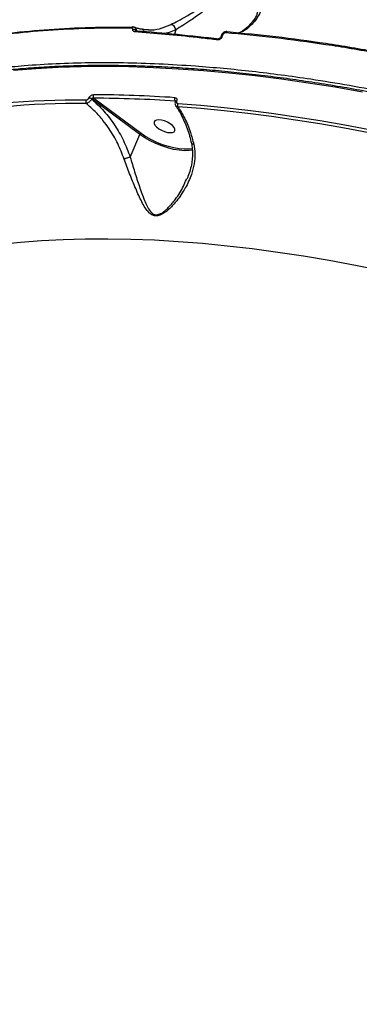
# Model space of a CAD drawing. Header units: millimetres. Extents: x -4688 to 6829, y -6350 to 4771.
# Drawn here: x 2478.8 to 2614, y 1362.9 to 1748.2 of the extents above; entities that cross this region are included whole.
import ezdxf

# ---------------------------------------------------------------- set-up
doc = ezdxf.new("R2010")
doc.units = ezdxf.units.MM
for name, color, linetype in [('DIKOM_ЗОНА', 80, 'Continuous'), ('DIKOM_ОБЪЕКТ', 7, 'Continuous'), ('DIKOM_РАЗМЕР_ЗОНА', 7, 'Continuous'), ('DIKOM_РАЗМЕР_ОБЪЕКТА', 7, 'Continuous')]:
    doc.layers.add(name, color=color, linetype=linetype)
doc.styles.add('style1', font='arial.ttf', dxfattribs={"width": 0.8})
doc.dimstyles.new('1-50', dxfattribs={"dimtxt": 300, "dimasz": 200, "dimexe": 100, "dimexo": 0, "dimgap": 100, "dimtad": 1, "dimtxsty": 'style1', "dimcen": 200, "dimclrd": 7, "dimclre": 7, "dimclrt": 7, "dimadec": 1, "dimazin": 2, "dimtfac": 1, "dimtmove": 0, "dimatfit": 2, "dimfxl": 0, "dimlwd": 25, "dimlwe": 18, "dimarcsym": 0})

# ---------------------------------------------------------------- blocks, each defined once
blk = doc.blocks.new('*D9')
at = {"layer": 'Defpoints', "color": 0, "transparency": 16777216}
for p in [(2285.35, 2926.08), (233.68, -3329.73), (5655.58, -3329.73)]:
    blk.add_point(p, dxfattribs=at)
at = {"layer": 'DIKOM_РАЗМЕР_ОБЪЕКТА', "color": 7, "lineweight": 18, "transparency": 16777216}
for p, q in [((2285.35, 2926.08), (5755.58, 2926.08)), ((233.68, -3329.73), (5755.58, -3329.73))]:
    blk.add_line(p, q, dxfattribs=at)
at = {"layer": 'DIKOM_РАЗМЕР_ОБЪЕКТА', "color": 7, "lineweight": 25, "transparency": 16777216}
blk.add_line((5655.58, 2726.08), (5655.58, -3129.73), dxfattribs=at)
at = {"layer": 'DIKOM_РАЗМЕР_ОБЪЕКТА', "color": 7, "transparency": 16777216}
for points in [[(5622.24, 2726.08), (5688.91, 2726.08), (5655.58, 2926.08)], [(5622.24, -3129.73), (5688.91, -3129.73), (5655.58, -3329.73)]]:
    blk.add_solid(points, dxfattribs=at)
at = {"layer": 'DIKOM_РАЗМЕР_ОБЪЕКТА', "color": 7, "transparency": 16777216, "insert": (5402.4, -130.27), "char_height": 300, "attachment_point": 5, "rotation": 90, "style": 'style1'}
blk.add_mtext('6250', dxfattribs=at)
blk = doc.blocks.new('*D10')
at = {"layer": 'Defpoints', "color": 0, "transparency": 16777216}
for p in [(2960.09, 4770.95), (741.18, -5330.34), (6729.08, -5330.34)]:
    blk.add_point(p, dxfattribs=at)
at = {"layer": 'DIKOM_РАЗМЕР_ЗОНА', "color": 7, "lineweight": 18, "transparency": 16777216}
for p, q in [((2960.09, 4770.95), (6829.08, 4770.95)), ((741.18, -5330.34), (6829.08, -5330.34))]:
    blk.add_line(p, q, dxfattribs=at)
at = {"layer": 'DIKOM_РАЗМЕР_ЗОНА', "color": 7, "lineweight": 25, "transparency": 16777216}
blk.add_line((6729.08, 4570.95), (6729.08, -5130.34), dxfattribs=at)
at = {"layer": 'DIKOM_РАЗМЕР_ЗОНА', "color": 7, "transparency": 16777216}
for points in [[(6695.74, 4570.95), (6762.41, 4570.95), (6729.08, 4770.95)], [(6695.74, -5130.34), (6762.41, -5130.34), (6729.08, -5330.34)]]:
    blk.add_solid(points, dxfattribs=at)
at = {"layer": 'DIKOM_РАЗМЕР_ЗОНА', "color": 7, "transparency": 16777216, "insert": (6475.9, -93.77), "char_height": 300, "attachment_point": 5, "rotation": 90, "style": 'style1'}
blk.add_mtext('10100', dxfattribs=at)
blk = doc.blocks.new('*D11')
at = {"layer": 'Defpoints', "color": 0, "transparency": 16777216}
for p in [(3703.08, 2652.76), (-3188.42, -47.63), (-3188.42, -4921.77)]:
    blk.add_point(p, dxfattribs=at)
at = {"layer": 'DIKOM_РАЗМЕР_ОБЪЕКТА', "color": 7, "lineweight": 18, "transparency": 16777216}
for p, q in [((3703.08, 2652.76), (3703.08, -5021.77)), ((-3188.42, -47.63), (-3188.42, -5021.77))]:
    blk.add_line(p, q, dxfattribs=at)
at = {"layer": 'DIKOM_РАЗМЕР_ОБЪЕКТА', "color": 7, "lineweight": 25, "transparency": 16777216}
blk.add_line((3503.08, -4921.77), (-2988.42, -4921.77), dxfattribs=at)
at = {"layer": 'DIKOM_РАЗМЕР_ОБЪЕКТА', "color": 7, "transparency": 16777216}
for points in [[(-2988.42, -4888.44), (-2988.42, -4955.11), (-3188.42, -4921.77)], [(3503.08, -4888.44), (3503.08, -4955.11), (3703.08, -4921.77)]]:
    blk.add_solid(points, dxfattribs=at)
at = {"layer": 'DIKOM_РАЗМЕР_ОБЪЕКТА', "color": 7, "transparency": 16777216, "insert": (4.08, -4668.6), "char_height": 300, "attachment_point": 5, "style": 'style1'}
blk.add_mtext('6900', dxfattribs=at)
blk = doc.blocks.new('*D12')
at = {"layer": 'Defpoints', "color": 0, "transparency": 16777216}
for p in [(4937.72, 2926.08), (-4688.42, -671.13), (4937.72, -6249.77)]:
    blk.add_point(p, dxfattribs=at)
at = {"layer": 'DIKOM_РАЗМЕР_ЗОНА', "color": 7, "lineweight": 18, "transparency": 16777216}
for p, q in [((4937.72, 2926.08), (4937.72, -6349.77)), ((-4688.42, -671.13), (-4688.42, -6349.77))]:
    blk.add_line(p, q, dxfattribs=at)
at = {"layer": 'DIKOM_РАЗМЕР_ЗОНА', "color": 7, "lineweight": 25, "transparency": 16777216}
blk.add_line((-4488.42, -6249.77), (4737.72, -6249.77), dxfattribs=at)
at = {"layer": 'DIKOM_РАЗМЕР_ЗОНА', "color": 7, "transparency": 16777216}
for points in [[(-4488.42, -6216.44), (-4488.42, -6283.11), (-4688.42, -6249.77)], [(4737.72, -6216.44), (4737.72, -6283.11), (4937.72, -6249.77)]]:
    blk.add_solid(points, dxfattribs=at)
at = {"layer": 'DIKOM_РАЗМЕР_ЗОНА', "color": 7, "transparency": 16777216, "insert": (124.65, -5996.6), "char_height": 300, "attachment_point": 5, "style": 'style1'}
blk.add_mtext('9650', dxfattribs=at)

msp = doc.modelspace()

# ---------------------------------------------------------------- linework, layer by layer
at = {"layer": 'DIKOM_ЗОНА', "color": 3, "lineweight": 15}
msp.add_lwpolyline([(2570.081, -2285.228, 0.3647019), (1741.185, -3270.482), (1741.185, -4330.338, -0.4142136), (741.185, -5330.338), (-888.842, -5330.338, -0.4142136), (-1888.842, -4330.338), (-1888.842, -2671.127, 0.4142136), (-2888.842, -1671.127), (-3688.422, -1671.127, -0.4142136), (-4688.422, -671.127), (-4688.422, 1138.873, -0.4142136), (-3688.422, 2138.873), (-3460.429, 2138.873, 0.2211165), (-2695.804, 2494.398, -0.0334984), (-2377.811, 2824.109, 0.1068234), (-2131.845, 3167.597, -0.2990107), (-1214.167, 3770.271), (731.296, 3770.271, 0.2141904), (1478.609, 4105.799, -0.933016), (4609.303, 1688.518, 0.1481275), (4441.226, 1133.627), (4441.226, -61.127, -0.3647019), (2570.081, -2285.228)], format="xyb", dxfattribs=at)
at = {"layer": 'DIKOM_ОБЪЕКТ', "color": 7, "linetype": 'Continuous', "lineweight": 15}
for p, q in [((2525.678, 1743.728), (2525.237, 1743.972)), ((2530.044, 1744.159), (2530.186, 1744.152)), ((2540.973, 1744.133), (2540.501, 1742.405)), ((2559.657, 1742.135), (2559.341, 1741.271)), ((2506.447, 1717.02), (2506.475, 1717.086)), ((2507.58, 1716.69), (2507.551, 1716.624)), ((2526.747, 1702.557), (2507.58, 1716.69)), ((2508.396, 1716.932), (2527.216, 1703.055)), ((2540.822, 1715.609), (2540.702, 1715.754)), ((2540.841, 1715.653), (2540.821, 1715.607)), ((2541.319, 1715.817), (2541.299, 1715.772)), ((2522.856, 1693.572), (2526.747, 1702.557)), ((2545.178, 1684.608), (2545.282, 1684.851))]:
    msp.add_line(p, q, dxfattribs=at)
at = {"layer": 'DIKOM_ОБЪЕКТ', "color": 7, "linetype": 'Continuous', "lineweight": 15, "flags": 128}
for points in [[(2523.894, 1745.22), (2523.929, 1745.219), (2524.024, 1745.198)], [(2525.207, 1743.809), (2525.271, 1743.797), (2525.374, 1743.755)], [(2560.781, 1742.915), (2560.837, 1743.038), (2560.903, 1743.147), (2560.976, 1743.238), (2561.055, 1743.309), (2561.137, 1743.359), (2561.222, 1743.386), (2561.306, 1743.389), (2561.388, 1743.369)], [(2557.576, 1740.114), (2557.644, 1740.247), (2557.722, 1740.361), (2557.808, 1740.454), (2557.899, 1740.522), (2557.994, 1740.564), (2558.09, 1740.579), (2558.137, 1740.576)], [(2615.162, 1719.362), (2604.339, 1721.254), (2593.622, 1722.953), (2583.022, 1724.457), (2572.547, 1725.766), (2562.205, 1726.879), (2552.006, 1727.793), (2541.958, 1728.51), (2532.069, 1729.028), (2522.348, 1729.346), (2512.804, 1729.464), (2503.443, 1729.383), (2494.274, 1729.102), (2485.305, 1728.622), (2476.543, 1727.942)], [(2541.769, 1714.883), (2550.923, 1714.144), (2560.196, 1713.244), (2569.584, 1712.182), (2579.079, 1710.96), (2588.674, 1709.579), (2598.364, 1708.038), (2608.142, 1706.34), (2618, 1704.486)], [(2617.881, 1703.165), (2608.045, 1705.016), (2598.289, 1706.71), (2588.62, 1708.247), (2579.045, 1709.626), (2569.572, 1710.845), (2560.205, 1711.904), (2550.951, 1712.803), (2541.818, 1713.539)], [(2539.698, 1706.07), (2538.8, 1706.769), (2537.715, 1707.389), (2536.533, 1707.879), (2535.347, 1708.198), (2534.256, 1708.322), (2533.346, 1708.24), (2532.692, 1707.959), (2532.347, 1707.502), (2532.339, 1706.905), (2532.668, 1706.218), (2533.307, 1705.495), (2534.206, 1704.795), (2535.291, 1704.175), (2536.473, 1703.686), (2537.659, 1703.366), (2538.75, 1703.242), (2539.66, 1703.324), (2540.313, 1703.605), (2540.659, 1704.062), (2540.667, 1704.659), (2540.338, 1705.347), (2539.698, 1706.07)], [(2547.671, 1696.306), (2546.333, 1696.112), (2544.43, 1696.06), (2542.337, 1696.225), (2540.103, 1696.604), (2537.781, 1697.188), (2535.425, 1697.963), (2533.09, 1698.912), (2530.831, 1700.011), (2528.7, 1701.236), (2526.747, 1702.557)], [(2527.216, 1703.055), (2529.11, 1701.774), (2531.176, 1700.586), (2533.367, 1699.52), (2535.631, 1698.6), (2537.916, 1697.849), (2540.167, 1697.282), (2542.333, 1696.915), (2544.362, 1696.754), (2546.208, 1696.805), (2547.525, 1696.997)], [(2622.903, 1648.357), (2612.4, 1650.482), (2601.989, 1652.416), (2591.679, 1654.158), (2581.48, 1655.705), (2571.401, 1657.057), (2561.453, 1658.211), (2551.643, 1659.168), (2541.982, 1659.925), (2532.478, 1660.483), (2523.14, 1660.841), (2513.977, 1660.998), (2504.997, 1660.954), (2496.208, 1660.71), (2487.62, 1660.266), (2479.239, 1659.621), (2471.074, 1658.777)]]:
    msp.add_lwpolyline(points, dxfattribs=at)
at = {"layer": 'DIKOM_ОБЪЕКТ', "color": 7, "linetype": 'Continuous', "lineweight": 15}
for centre, radius, start, end in [((2538.728, 1743.976), 2.251, 4.01389, 82.40546), ((2572.731, 1746.528), 1.48, 89.87998, 138.42968), ((2523.958, 1744.609), 0.615, 95.96378, 166.93543), ((2524.381, 1742.842), 1.418, 52.84811, 110.48986), ((2525.207, 1743.176), 0.633, 90.00464, 164.58014), ((2527.104, 1742.841), 1.475, 26.68446, 78.66521), ((2559.542, 1741.67), 0.48, 76.10183, 143.48034), ((2559.226, 1740.807), 0.478, 76.09926, 144.05599), ((2503.344, 1368.87), 347.346, 89.6771, 100.60482), ((2506.592, 1715.655), 1.404, 156.71136, 214.28765), ((2506.346, 1714.999), 2.024, 53.45882, 87.15515), ((2506.375, 1715.064), 2.024, 53.45882, 87.15515), ((2509.5, 1717.765), 1.383, 156.26132, 217.05474), ((2506.475, 1225.464), 492.862, 86.02779, 89.79556), ((2506.642, 1225.247), 491.688, 86.02779, 89.79556), ((2541.971, 1716.528), 1.486, 155.64002, 211.3853), ((2541.185, 1715.328), 0.459, 75.50774, 142.35311), ((2541.204, 1715.376), 0.456, 75.39002, 142.98954), ((2503.478, 1368.29), 346.579, 89.6771, 100.60482), ((2543.171, 1714.262), 1.534, 156.10197, 208.08944), ((2527.61, 1702.215), 0.928, 115.09177, 158.33889)]:
    msp.add_arc(centre, radius, start, end, dxfattribs=at)
for points, knots in [([(2422.177, 1731.331), (2422.437, 1731.609), (2424.775, 1734.11), (2429.994, 1738.424), (2437.879, 1744.223), (2446.164, 1749.209), (2454.582, 1753.512), (2463.007, 1757.195), (2471.994, 1760.536), (2481.528, 1763.518), (2491.623, 1766.136), (2502.247, 1768.37), (2513.4, 1770.208), (2524.404, 1771.559), (2535.155, 1772.488), (2545.569, 1773.063), (2556.282, 1773.335), (2566.794, 1773.302), (2577.032, 1773.008), (2586.965, 1772.496), (2597.082, 1771.749), (2610.141, 1770.503), (2626.339, 1768.483), (2645.854, 1765.339), (2665.83, 1761.419), (2686.176, 1756.735), (2704.763, 1751.841), (2721.461, 1746.983), (2736.193, 1742.366), (2751.024, 1737.388), (2765.916, 1732.058), (2780.877, 1726.371), (2795.848, 1720.347), (2810.814, 1713.989), (2824.96, 1707.658), (2838.273, 1701.42), (2850.757, 1695.324), (2863.132, 1689.033), (2874.839, 1682.842), (2885.862, 1676.799), (2896.231, 1670.924), (2906.468, 1664.924), (2919.3, 1657.177), (2928.472, 1651.29), (2934.375, 1647.501)], [0, 0, 0, 0, 0.00365, 0.0328019, 0.0620439, 0.0913589, 0.1156482, 0.1400516, 0.1644977, 0.189166, 0.213879, 0.2388182, 0.2638039, 0.2889112, 0.3099625, 0.3310138, 0.3521805, 0.3733471, 0.3916959, 0.4100446, 0.4284708, 0.4468971, 0.4801902, 0.513728, 0.5473846, 0.5811914, 0.6151191, 0.6390115, 0.6630164, 0.6870637, 0.7113279, 0.7356354, 0.7601623, 0.7847334, 0.8094207, 0.8304097, 0.8513987, 0.8724971, 0.8935955, 0.9118753, 0.9301551, 0.9485063, 0.9668575, 1, 1, 1, 1]), ([(2539.025, 1746.207), (2539.952, 1746.67), (2541.836, 1747.609), (2545.551, 1749.664), (2549.971, 1752.326), (2555.034, 1755.624), (2559.39, 1758.586), (2562.991, 1760.946), (2565.634, 1762.529), (2568.042, 1763.656), (2570.132, 1764.144), (2571.913, 1763.867), (2573.186, 1762.882), (2574.06, 1761.56), (2574.9, 1759.478), (2575.366, 1756.574), (2575.15, 1753.295), (2574.335, 1750.367), (2573.271, 1748.8), (2572.734, 1748.009)], [0, 0, 0, 0, 0.0629204, 0.1277925, 0.2147695, 0.3041676, 0.3947516, 0.4411796, 0.4882058, 0.5268344, 0.5575653, 0.5885343, 0.6242813, 0.6582003, 0.6928744, 0.7739223, 0.8569696, 0.9277876, 1, 1, 1, 1]), ([(2573.413, 1751.315), (2573.614, 1751.994), (2574.109, 1753.666), (2574.199, 1756.619), (2573.898, 1759.306), (2573.236, 1761.251), (2572.546, 1762.463), (2571.55, 1763.317), (2570.539, 1763.519), (2569.512, 1763.471), (2568.138, 1763.081), (2566.205, 1762.033), (2563.518, 1760.231), (2560.246, 1757.731), (2556.074, 1754.485), (2551.579, 1751.091), (2547.354, 1748.125), (2543.735, 1745.774), (2541.901, 1744.685), (2540.973, 1744.133)], [0, 0, 0, 0, 0.0572343, 0.1408208, 0.2257431, 0.2600757, 0.2949639, 0.3307258, 0.3555899, 0.3619401, 0.393162, 0.4330538, 0.4746174, 0.5567517, 0.640273, 0.7444154, 0.8508409, 0.9245272, 1, 1, 1, 1]), ([(2573.46, 1751.138), (2573.32, 1750.668), (2573.007, 1749.619), (2572.384, 1748.43), (2571.811, 1747.751), (2571.618, 1747.523)], [0, 0, 0, 0, 0.3504583, 0.7813559, 1, 1, 1, 1]), ([(2530.186, 1744.152), (2530.557, 1744.125), (2532.319, 1743.999), (2535.305, 1744.641), (2537.861, 1745.717), (2539.025, 1746.207)], [0, 0, 0, 0, 0.1266457, 0.6022409, 1, 1, 1, 1]), ([(2571.609, 1747.527), (2571.324, 1747.179), (2570.58, 1746.272), (2569.409, 1745.117), (2568.12, 1744.046), (2566.971, 1743.295), (2566.311, 1743.021), (2566.015, 1742.899)], [0, 0, 0, 0, 0.1397464, 0.3650235, 0.5904721, 0.8162675, 1, 1, 1, 1]), ([(2572.734, 1748.009), (2572.255, 1747.446), (2570.815, 1745.754), (2568.577, 1743.796), (2566.92, 1743.171), (2566.158, 1742.884)], [0, 0, 0, 0, 0.2123957, 0.6381434, 1, 1, 1, 1]), ([(2523.359, 1744.748), (2517.705, 1744.749), (2506.38, 1744.75), (2490.143, 1743.917), (2474.418, 1742.52), (2464.536, 1741.025), (2459.588, 1740.277)], [0, 0, 0, 0, 0.2482766, 0.4972325, 0.7482654, 1, 1, 1, 1]), ([(2460.356, 1740.725), (2465.227, 1741.464), (2474.982, 1742.943), (2490.596, 1744.346), (2506.87, 1745.195), (2518.301, 1745.197), (2524.024, 1745.198)], [0, 0, 0, 0, 0.248276, 0.4972311, 0.7482642, 1, 1, 1, 1]), ([(2523.885, 1744.17), (2523.882, 1744.229), (2523.875, 1744.376), (2523.784, 1744.566), (2523.609, 1744.716), (2523.442, 1744.737), (2523.359, 1744.748)], [0, 0, 0, 0, 0.18358036, 0.46265161, 0.7309778, 1, 1, 1, 1]), ([(2524.597, 1743.344), (2524.475, 1743.369), (2524.231, 1743.417), (2523.989, 1743.662), (2523.89, 1743.934), (2523.886, 1744.118), (2523.885, 1744.17)], [0, 0, 0, 0, 0.2927471, 0.5849578, 0.8819794, 1, 1, 1, 1]), ([(2524.442, 1745.09), (2524.341, 1745.138), (2524.167, 1745.22), (2523.975, 1745.205), (2523.894, 1745.199)], [0, 0, 0, 0, 0.5800096, 1, 1, 1, 1]), ([(2524.446, 1745.1), (2524.475, 1745.095), (2524.675, 1745.054), (2524.95, 1744.783), (2525.178, 1744.385), (2525.221, 1744.083), (2525.237, 1743.972)], [0, 0, 0, 0, 0.0609162, 0.4230603, 0.7890238, 1, 1, 1, 1]), ([(2527.395, 1744.29), (2527.361, 1744.295), (2526.769, 1744.38), (2525.807, 1744.613), (2524.887, 1744.969), (2524.46, 1745.134)], [0, 0, 0, 0, 0.031201, 0.5508658, 1, 1, 1, 1]), ([(2557.576, 1740.114), (2557.03, 1740.176), (2554.3, 1740.488), (2547.32, 1741.255), (2536.777, 1742.322), (2528.659, 1743.003), (2524.597, 1743.344)], [0, 0, 0, 0, 0.0480628, 0.2403226, 0.6198798, 1, 1, 1, 1]), ([(2525.237, 1743.972), (2525.232, 1743.958), (2525.215, 1743.909), (2525.213, 1743.836), (2525.255, 1743.799), (2525.274, 1743.781)], [0, 0, 0, 0, 0.1762673, 0.6096455, 1, 1, 1, 1]), ([(2525.374, 1743.755), (2530.705, 1743.304), (2541.38, 1742.399), (2552.637, 1741.151), (2558.272, 1740.526)], [0, 0, 0, 0, 0.4993577, 1, 1, 1, 1]), ([(2530.167, 1744.137), (2530.127, 1744.134), (2529.307, 1744.078), (2528.379, 1744.148), (2527.507, 1744.335), (2527.393, 1744.359)], [0, 0, 0, 0, 0.0432734, 0.8746636, 1, 1, 1, 1]), ([(2540.973, 1744.133), (2540.117, 1743.736), (2538.845, 1743.145), (2537.556, 1742.814), (2537.134, 1742.705)], [0, 0, 0, 0, 0.6728986, 1, 1, 1, 1]), ([(2559.156, 1741.955), (2559.082, 1741.752), (2558.977, 1741.463), (2558.871, 1741.176), (2558.839, 1741.09)], [0, 0, 0, 0, 0.700021, 1, 1, 1, 1]), ([(2561.299, 1743.371), (2561.121, 1743.378), (2560.717, 1743.395), (2560.094, 1743.133), (2559.538, 1742.664), (2559.239, 1742.227), (2559.167, 1741.974), (2559.161, 1741.953)], [0, 0, 0, 0, 0.1975556, 0.4485787, 0.7077326, 0.9750522, 1, 1, 1, 1]), ([(2560.781, 1742.915), (2560.716, 1742.916), (2560.563, 1742.918), (2560.301, 1742.84), (2560.025, 1742.67), (2559.789, 1742.424), (2559.701, 1742.231), (2559.657, 1742.135)], [0, 0, 0, 0, 0.148787, 0.348725, 0.5573395, 0.7790753, 1, 1, 1, 1]), ([(2641.526, 1730.743), (2634.628, 1732.144), (2620.809, 1734.951), (2600.446, 1738.3), (2580.337, 1741.064), (2567.306, 1742.297), (2560.781, 1742.915)], [0, 0, 0, 0, 0.248104, 0.4969539, 0.7480901, 1, 1, 1, 1]), ([(2561.388, 1743.369), (2567.805, 1742.763), (2580.657, 1741.549), (2600.625, 1738.818), (2621.054, 1735.471), (2635.021, 1732.636), (2642.015, 1731.216)], [0, 0, 0, 0, 0.2481019, 0.4969506, 0.748088, 1, 1, 1, 1]), ([(2559.341, 1741.271), (2559.277, 1741.133), (2559.148, 1740.854), (2558.801, 1740.496), (2558.392, 1740.24), (2557.963, 1740.102), (2557.702, 1740.11), (2557.576, 1740.114)], [0, 0, 0, 0, 0.2064332, 0.4133689, 0.6142255, 0.8134787, 1, 1, 1, 1]), ([(2558.837, 1741.087), (2558.835, 1741.081), (2558.825, 1741.045), (2558.773, 1740.95), (2558.675, 1740.827), (2558.551, 1740.718), (2558.413, 1740.636), (2558.279, 1740.587), (2558.176, 1740.573), (2558.148, 1740.577), (2558.135, 1740.579)], [0, 0, 0, 0, 0.0305011, 0.1831954, 0.3137628, 0.4467655, 0.5811051, 0.7159503, 0.8757798, 1, 1, 1, 1]), ([(2365.906, 1688.306), (2365.943, 1688.345), (2367.852, 1690.35), (2371.714, 1693.566), (2377.403, 1697.984), (2382.968, 1701.748), (2388.886, 1705.31), (2395.78, 1708.984), (2403.775, 1712.687), (2413.006, 1716.321), (2423.258, 1719.723), (2434.598, 1722.819), (2446.656, 1725.436), (2458.868, 1727.501), (2470.121, 1728.936), (2481.644, 1730.017), (2493.424, 1730.754), (2506.597, 1731.143), (2520.231, 1731.119), (2534.295, 1730.678), (2547.59, 1729.884), (2559.963, 1728.849), (2571.333, 1727.674), (2582.884, 1726.256), (2595.748, 1724.436), (2609.974, 1722.124), (2625.603, 1719.224), (2642.17, 1715.775), (2659.664, 1711.721), (2677.425, 1707.167), (2694.681, 1702.345), (2710.001, 1697.734), (2725.204, 1692.871), (2740.286, 1687.769), (2756.61, 1681.907), (2772.974, 1675.686), (2789.334, 1669.119), (2805.684, 1662.203), (2821.986, 1654.949), (2838.209, 1647.364), (2854.959, 1639.145), (2872.13, 1630.284), (2889.663, 1620.751), (2906.869, 1610.899), (2923.73, 1600.732), (2940.034, 1590.38), (2955.742, 1579.872), (2969.272, 1570.371), (2977.456, 1564.305), (2980.789, 1561.835)], [0, 0, 0, 0, 0.0004422, 0.022746, 0.03966, 0.056574, 0.0735577, 0.0905414, 0.1124845, 0.1345298, 0.1566135, 0.1817028, 0.2068488, 0.2293872, 0.2519668, 0.2689744, 0.2909172, 0.3129623, 0.3350457, 0.3573274, 0.3796488, 0.3965538, 0.4134587, 0.4304333, 0.4474078, 0.4693509, 0.4913961, 0.5134797, 0.5385688, 0.5637147, 0.586253, 0.6088324, 0.62584, 0.647783, 0.6698282, 0.6919118, 0.7141937, 0.7365152, 0.7589722, 0.7816015, 0.8042725, 0.8297759, 0.8552792, 0.8809027, 0.9065866, 0.9323923, 0.9575184, 0.9827014, 1, 1, 1, 1]), ([(2861.488, 1634.364), (2859.705, 1635.277), (2854.535, 1637.923), (2845.904, 1642.221), (2835.575, 1647.217), (2825.166, 1652.095), (2814.687, 1656.854), (2804.145, 1661.489), (2793.548, 1665.998), (2782.905, 1670.376), (2772.223, 1674.62), (2761.511, 1678.728), (2750.775, 1682.695), (2740.026, 1686.52), (2729.27, 1690.199), (2718.515, 1693.73), (2707.77, 1697.109), (2697.043, 1700.334), (2686.341, 1703.403), (2675.674, 1706.314), (2665.048, 1709.064), (2654.472, 1711.652), (2643.954, 1714.074), (2633.501, 1716.33), (2623.122, 1718.418), (2612.824, 1720.336), (2602.615, 1722.083), (2592.502, 1723.657), (2582.494, 1725.057), (2572.598, 1726.282), (2562.82, 1727.331), (2553.169, 1728.204), (2543.652, 1728.899), (2534.275, 1729.417), (2525.046, 1729.756), (2515.972, 1729.916), (2507.059, 1729.898), (2498.315, 1729.7), (2489.745, 1729.324), (2481.356, 1728.769), (2473.155, 1728.036), (2465.147, 1727.126), (2457.339, 1726.038), (2449.736, 1724.773), (2442.345, 1723.333), (2435.17, 1721.719), (2428.217, 1719.93), (2421.492, 1717.97), (2415, 1715.838), (2408.745, 1713.538), (2402.733, 1711.069), (2396.968, 1708.435), (2391.455, 1705.637), (2386.198, 1702.676), (2381.201, 1699.556), (2376.466, 1696.281), (2372.011, 1692.845), (2368.347, 1689.758), (2366.281, 1687.755), (2365.507, 1687.006)], [0, 0, 0, 0, 0.0093746, 0.0271864, 0.0449984, 0.0628104, 0.0806223, 0.0984341, 0.116246, 0.1340579, 0.1518698, 0.1696818, 0.1874938, 0.205306, 0.2231183, 0.2409307, 0.2587433, 0.2765562, 0.2943692, 0.3121826, 0.3299962, 0.3478102, 0.3656245, 0.3834392, 0.4012543, 0.4190699, 0.436886, 0.4547026, 0.4725198, 0.4903376, 0.508156, 0.5259751, 0.543795, 0.5616156, 0.579437, 0.5972592, 0.6150823, 0.6329063, 0.6507312, 0.668557, 0.6863838, 0.7042113, 0.7220398, 0.7398689, 0.7576987, 0.775529, 0.7933595, 0.8111899, 0.8290198, 0.8468486, 0.8646758, 0.8825006, 0.9003223, 0.9181399, 0.9359523, 0.9537585, 0.9715573, 0.9893478, 1, 1, 1, 1]), ([(2505.302, 1716.21), (2505.399, 1716.22), (2505.593, 1716.239), (2505.904, 1716.389), (2506.177, 1716.608), (2506.356, 1716.832), (2506.423, 1716.971), (2506.447, 1717.02)], [0, 0, 0, 0, 0.2288294, 0.4578465, 0.6785143, 0.8883618, 1, 1, 1, 1]), ([(2507.551, 1716.624), (2507.502, 1716.53), (2507.36, 1716.258), (2507.012, 1715.804), (2506.504, 1715.338), (2505.942, 1714.986), (2505.601, 1714.904), (2505.432, 1714.863)], [0, 0, 0, 0, 0.1131733, 0.3259329, 0.5479833, 0.775438, 1, 1, 1, 1]), ([(2506.475, 1717.086), (2506.51, 1717.157), (2506.613, 1717.369), (2506.889, 1717.714), (2507.309, 1718.049), (2507.786, 1718.279), (2508.085, 1718.308), (2508.234, 1718.322)], [0, 0, 0, 0, 0.1082969, 0.3204328, 0.5430623, 0.7715679, 1, 1, 1, 1]), ([(2507.551, 1716.624), (2509.205, 1715.088), (2512.557, 1711.976), (2516.759, 1706.352), (2520.337, 1700.209), (2522.009, 1695.802), (2522.856, 1693.572)], [0, 0, 0, 0, 0.2516519, 0.5098607, 0.7518708, 1, 1, 1, 1]), ([(2508.396, 1716.932), (2508.32, 1716.947), (2508.171, 1716.977), (2507.945, 1716.956), (2507.764, 1716.89), (2507.665, 1716.812), (2507.61, 1716.749), (2507.592, 1716.714), (2507.58, 1716.69)], [0, 0, 0, 0, 0.2553444, 0.4988913, 0.7167491, 0.8616271, 0.9070133, 1, 1, 1, 1]), ([(2540.617, 1717.141), (2540.75, 1717.118), (2541.016, 1717.072), (2541.295, 1716.832), (2541.439, 1716.498), (2541.437, 1716.14), (2541.352, 1715.909), (2541.319, 1715.817)], [0, 0, 0, 0, 0.2150376, 0.4299703, 0.6447112, 0.8592201, 1, 1, 1, 1]), ([(2540.822, 1715.609), (2540.822, 1715.608), (2540.707, 1715.41), (2540.642, 1714.974), (2540.688, 1714.397), (2540.879, 1714.11), (2540.958, 1713.991)], [0, 0, 0, 0, 0.0012797, 0.3943126, 0.7497948, 1, 1, 1, 1]), ([(2540.923, 1715.64), (2540.895, 1715.669), (2540.839, 1715.728), (2540.748, 1715.745), (2540.702, 1715.754)], [0, 0, 0, 0, 0.4857972, 1, 1, 1, 1]), ([(2540.869, 1715.752), (2540.871, 1715.749), (2540.875, 1715.744), (2540.848, 1715.675), (2540.837, 1715.649)], [0, 0, 0, 0, 0.6275898, 1, 1, 1, 1]), ([(2541.299, 1715.772), (2541.277, 1715.71), (2541.22, 1715.554), (2541.219, 1715.314), (2541.316, 1715.091), (2541.502, 1714.931), (2541.68, 1714.899), (2541.769, 1714.883)], [0, 0, 0, 0, 0.1422682, 0.3570915, 0.5715532, 0.7857145, 1, 1, 1, 1]), ([(2520.479, 1692.77), (2519.671, 1694.843), (2518.034, 1699.041), (2515.039, 1704.104), (2511.956, 1708.309), (2508.944, 1711.756), (2506.607, 1713.823), (2505.432, 1714.863)], [0, 0, 0, 0, 0.23987756, 0.48587446, 0.63942207, 0.81854811, 1, 1, 1, 1]), ([(2540.921, 1713.935), (2541.202, 1713.538), (2541.981, 1712.439), (2543.141, 1710.362), (2544.398, 1707.747), (2545.516, 1704.899), (2546.468, 1701.991), (2546.962, 1699.967), (2547.194, 1699.015)], [0, 0, 0, 0, 0.1023798, 0.2836581, 0.4664413, 0.6505992, 0.8357892, 1, 1, 1, 1]), ([(2541.818, 1713.539), (2541.647, 1713.571), (2541.304, 1713.634), (2541.019, 1713.812), (2540.959, 1713.955), (2540.959, 1713.956)], [0, 0, 0, 0, 0.4985888, 0.9967567, 1, 1, 1, 1]), ([(2541.818, 1713.539), (2542.762, 1712.047), (2544.677, 1709.021), (2546.753, 1703.897), (2547.705, 1700.247), (2548.117, 1698.668)], [0, 0, 0, 0, 0.355859, 0.7214801, 1, 1, 1, 1]), ([(2548.117, 1698.668), (2548.313, 1697.463), (2548.733, 1694.875), (2548.354, 1690.808), (2547.149, 1686.148), (2544.873, 1681.143), (2541.829, 1676.579), (2539.009, 1673.448), (2536.833, 1671.611), (2535.138, 1670.559), (2533.859, 1670.18), (2532.784, 1670.126), (2531.634, 1670.365), (2530.159, 1671.498), (2528.784, 1673.378), (2527.034, 1676.533), (2525.018, 1681.013), (2523.057, 1685.831), (2521.535, 1689.809), (2520.832, 1691.779), (2520.479, 1692.77)], [0, 0, 0, 0, 0.0590563, 0.1267719, 0.1965296, 0.2899972, 0.3861938, 0.4527701, 0.4864319, 0.5209066, 0.5489138, 0.5542507, 0.5800467, 0.6152112, 0.661735, 0.7094941, 0.8061407, 0.905605, 0.9525542, 1, 1, 1, 1]), ([(2547.176, 1699.018), (2547.223, 1698.844), (2547.468, 1697.921), (2547.629, 1696.159), (2547.65, 1693.717), (2547.355, 1691.151), (2546.752, 1688.514), (2546.074, 1686.378), (2545.529, 1685.162), (2545.373, 1684.814)], [0, 0, 0, 0, 0.0372296, 0.1975568, 0.3672993, 0.5460402, 0.7321276, 0.9233788, 1, 1, 1, 1]), ([(2548.117, 1698.668), (2548.084, 1698.67), (2547.957, 1698.677), (2547.679, 1698.715), (2547.356, 1698.823), (2547.276, 1698.967), (2547.237, 1699.038)], [0, 0, 0, 0, 0.06704959, 0.26261979, 0.63702677, 1, 1, 1, 1]), ([(2522.854, 1693.57), (2522.673, 1693.505), (2522.311, 1693.375), (2521.662, 1693.153), (2521.098, 1692.966), (2520.709, 1692.841), (2520.538, 1692.788), (2520.479, 1692.77)], [0, 0, 0, 0, 0.2487946, 0.4975892, 0.7463838, 0.9126896, 1, 1, 1, 1]), ([(2522.856, 1693.572), (2522.856, 1693.571), (2522.855, 1693.571), (2522.855, 1693.57), (2522.855, 1693.57), (2522.854, 1693.57)], [0, 0, 0, 0, 0.47838408, 0.86370353, 1, 1, 1, 1]), ([(2522.854, 1693.57), (2522.855, 1693.57), (2523.425, 1691.592), (2524.644, 1687.597), (2526.526, 1681.792), (2528.115, 1677.252), (2529.544, 1673.974), (2530.656, 1672.049), (2531.925, 1670.851), (2532.958, 1670.601), (2533.925, 1670.665), (2535.095, 1671.074), (2536.647, 1672.166), (2538.678, 1674.069), (2541.281, 1677.28), (2543.717, 1680.976), (2544.818, 1683.713), (2545.178, 1684.608)], [0, 0, 0, 0, 0.0000226, 0.1275435, 0.2584479, 0.392764, 0.4544897, 0.5172421, 0.5615652, 0.5930666, 0.599573, 0.6341755, 0.6774746, 0.7224955, 0.8114681, 0.9383226, 1, 1, 1, 1])]:
    msp.add_open_spline(points, degree=3, knots=knots, dxfattribs=at)

# ---------------------------------------------------------------- dimensions: what is measured, and where the dimension line sits
at = {"layer": 'DIKOM_РАЗМЕР_ЗОНА'}
dim = msp.add_linear_dim(base=(6729.076, -5330.338), p1=(2960.09, 4770.953), p2=(741.185, -5330.338), angle=90, text='10100', dimstyle='1-50', dxfattribs=at)
dim.commit()
dim.dimension.update_dxf_attribs({"geometry": '*D10', "text_midpoint": (6729.076, -93.775), "dimtype": 160})
dim = msp.add_linear_dim(base=(4937.725, -6249.775), p1=(-4688.422, -671.127), p2=(4937.725, 2926.075), text='9650', dimstyle='1-50', dxfattribs=at)
dim.commit()
dim.dimension.update_dxf_attribs({"geometry": '*D12', "text_midpoint": (124.651, -6249.775), "dimtype": 160})
at = {"layer": 'DIKOM_РАЗМЕР_ОБЪЕКТА'}
dim = msp.add_linear_dim(base=(5655.576, -3329.729), p1=(2285.35, 2926.075), p2=(233.685, -3329.729), angle=90, text='6250', dimstyle='1-50', dxfattribs=at)
dim.commit()
dim.dimension.update_dxf_attribs({"geometry": '*D9', "text_midpoint": (5655.576, -130.275), "dimtype": 160})
dim = msp.add_linear_dim(base=(-3188.422, -4921.775), p1=(3703.085, 2652.764), p2=(-3188.422, -47.627), text='6900', dimstyle='1-50', dxfattribs=at)
dim.commit()
dim.dimension.update_dxf_attribs({"geometry": '*D11', "text_midpoint": (4.076, -4921.775), "dimtype": 160})

doc.saveas('drawing.dxf')
